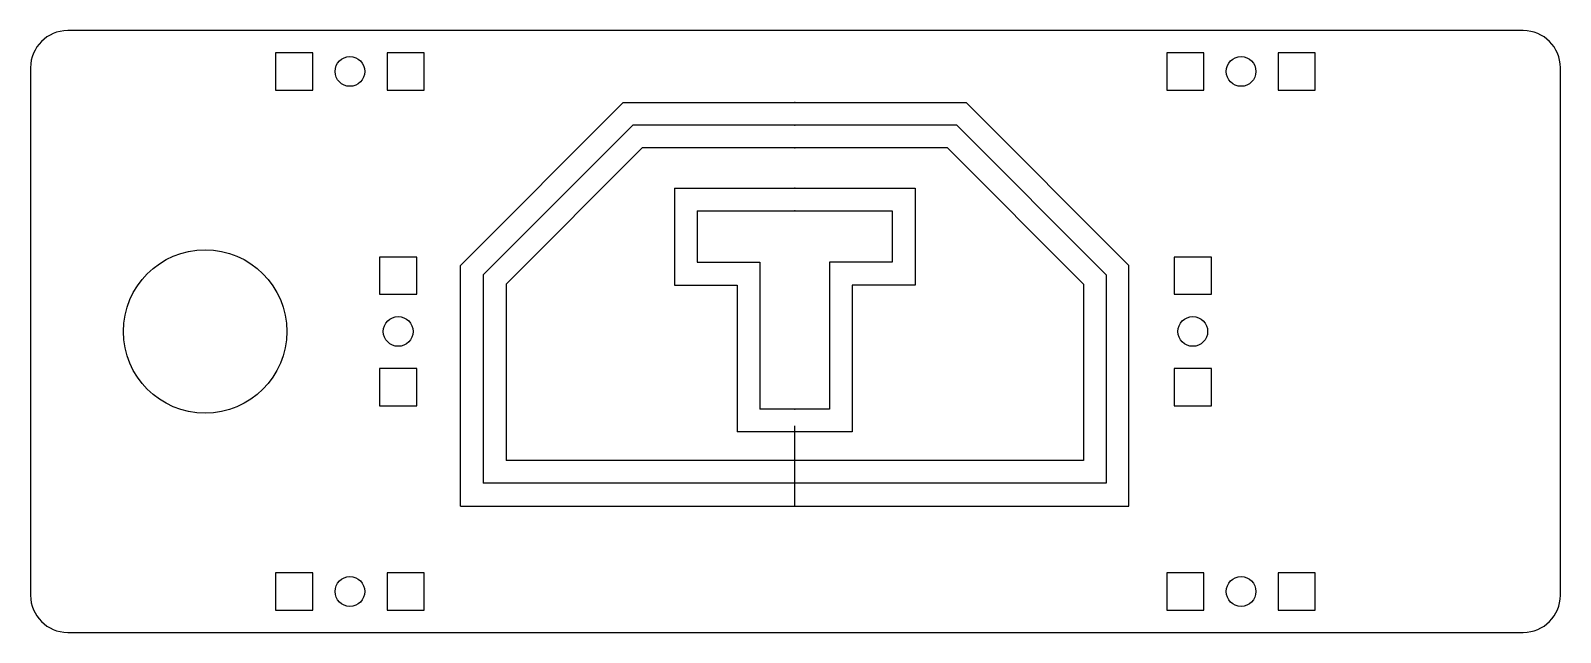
# Model space of a CAD drawing. Header units: millimetres. Extents: x -98 to 108, y -27 to 54.
import ezdxf

# ---------------------------------------------------------------- set-up
doc = ezdxf.new("R2010")
doc.units = ezdxf.units.MM
doc.header["$PDSIZE"] = -1
doc.linetypes.add('CENTERX2', pattern=[20.32, 12.7, -2.54, 2.54, -2.54])

msp = doc.modelspace()

# ---------------------------------------------------------------- linework, layer by layer
at = {"color": 7, "linetype": 'Continuous'}
for p, q in [((103.1, 53.66), (-92.9, 53.66)), ((-97.9, 48.66), (-97.9, -22.34)), ((108.1, -22.34), (108.1, 48.66)), ((-40, 22.06), (-18.09, 43.98)), ((-18.09, 43.98), (28.08, 43.98)), ((50, 22.06), (28.08, 43.98)), ((-36.94, 20.8), (-16.82, 40.92)), ((26.82, 40.92), (-16.82, 40.92)), ((46.94, 20.8), (26.82, 40.92)), ((-33.88, 19.53), (-15.55, 37.86)), ((25.55, 37.86), (-15.55, 37.86)), ((43.88, 19.53), (25.55, 37.86)), ((-11.2, 32.46), (21.2, 32.46)), ((-11.2, 32.46), (-11.2, 19.41)), ((21.2, 32.46), (21.2, 19.41)), ((-8.14, 29.4), (18.14, 29.4)), ((-8.14, 29.4), (-8.14, 22.47)), ((18.14, 29.4), (18.14, 22.47)), ((-40, -10.34), (-40, 22.06)), ((-36.94, 20.8), (-36.94, -7.28)), ((-8.14, 22.47), (0.32, 22.47)), ((0.32, 22.47), (0.32, 2.71)), ((18.14, 22.47), (9.68, 22.47)), ((9.68, 22.47), (9.68, 2.71)), ((46.94, 20.8), (46.94, -7.28)), ((50, -10.34), (50, 22.06)), ((-33.88, 19.53), (-33.88, -4.22)), ((-11.2, 19.41), (-2.74, 19.41)), ((-2.74, 19.41), (-2.74, -0.35)), ((21.2, 19.41), (12.74, 19.41)), ((12.74, 19.41), (12.74, -0.35)), ((43.88, 19.53), (43.88, -4.22)), ((9.68, 2.71), (0.32, 2.71)), ((12.74, -0.35), (-2.74, -0.35)), ((43.88, -4.22), (-33.88, -4.22)), ((46.94, -7.28), (-36.94, -7.28)), ((-40, -10.34), (50, -10.34)), ((-92.9, -27.34), (103.1, -27.34))]:
    msp.add_line(p, q, dxfattribs=at)
at = {"color": 7, "linetype": 'Continuous', "lineweight": 25}
for p, q in [((103.1, 53.66), (-92.9, 53.66)), ((-59.9, 50.66), (-64.9, 50.66)), ((-64.9, 50.66), (-64.9, 45.66)), ((-59.9, 45.66), (-59.9, 50.66)), ((-44.9, 50.66), (-49.9, 50.66)), ((-49.9, 50.66), (-49.9, 45.66)), ((-44.9, 45.66), (-44.9, 50.66)), ((55.1, 50.66), (55.1, 45.66)), ((60.1, 50.66), (55.1, 50.66)), ((60.1, 45.66), (60.1, 50.66)), ((75.1, 50.66), (70.1, 50.66)), ((70.1, 50.66), (70.1, 45.66)), ((75.1, 45.66), (75.1, 50.66)), ((-97.9, 48.66), (-97.9, -22.34)), ((108.1, -22.34), (108.1, 48.66)), ((-64.9, 45.66), (-59.9, 45.66)), ((-49.9, 45.66), (-44.9, 45.66)), ((55.1, 45.66), (60.1, 45.66)), ((70.1, 45.66), (75.1, 45.66)), ((-45.9, 23.16), (-50.9, 23.16)), ((-50.9, 23.16), (-50.9, 18.16)), ((-45.9, 18.16), (-45.9, 23.16)), ((61.1, 23.16), (56.1, 23.16)), ((56.1, 23.16), (56.1, 18.16)), ((61.1, 18.16), (61.1, 23.16)), ((-50.9, 18.16), (-45.9, 18.16)), ((56.1, 18.16), (61.1, 18.16)), ((-45.9, 8.16), (-50.9, 8.16)), ((-50.9, 8.16), (-50.9, 3.16)), ((-45.9, 3.16), (-45.9, 8.16)), ((61.1, 8.16), (56.1, 8.16)), ((56.1, 8.16), (56.1, 3.16)), ((61.1, 3.16), (61.1, 8.16)), ((-50.9, 3.16), (-45.9, 3.16)), ((56.1, 3.16), (61.1, 3.16)), ((-59.9, -19.34), (-64.9, -19.34)), ((-64.9, -19.34), (-64.9, -24.34)), ((-59.9, -24.34), (-59.9, -19.34)), ((-44.9, -19.34), (-49.9, -19.34)), ((-49.9, -19.34), (-49.9, -24.34)), ((-44.9, -24.34), (-44.9, -19.34)), ((60.1, -19.34), (55.1, -19.34)), ((55.1, -19.34), (55.1, -24.34)), ((60.1, -24.34), (60.1, -19.34)), ((75.1, -19.34), (70.1, -19.34)), ((70.1, -19.34), (70.1, -24.34)), ((75.1, -24.34), (75.1, -19.34)), ((-64.9, -24.34), (-59.9, -24.34)), ((-49.9, -24.34), (-44.9, -24.34)), ((55.1, -24.34), (60.1, -24.34)), ((70.1, -24.34), (75.1, -24.34)), ((-92.9, -27.34), (103.1, -27.34))]:
    msp.add_line(p, q, dxfattribs=at)
at = {"color": 7, "linetype": 'CENTERX2'}
msp.add_line((5, -10.34), (5, 0.47), dxfattribs=at)
at = {"color": 7, "linetype": 'Continuous', "lineweight": 25}
for centre, radius in [((-54.9, 48.16), 2), ((65.1, 48.16), 2), ((-74.4, 13.16), 11), ((-48.4, 13.16), 2), ((58.6, 13.16), 2), ((-54.9, -21.84), 2), ((65.1, -21.84), 2)]:
    msp.add_circle(centre, radius, dxfattribs=at)
at = {"color": 7, "linetype": 'Continuous'}
for centre, start, end in [((-92.9, 48.66), 90, 180), ((103.1, 48.66), 0, 90), ((-92.9, -22.34), 180, 270), ((103.1, -22.34), 270, 0)]:
    msp.add_arc(centre, 5, start, end, dxfattribs=at)
at = {"color": 7, "linetype": 'Continuous', "lineweight": 25}
for centre, start, end in [((-92.9, 48.66), 90, 180), ((103.1, 48.66), 0, 90), ((-92.9, -22.34), 180, 270), ((103.1, -22.34), 270, 0)]:
    msp.add_arc(centre, 5, start, end, dxfattribs=at)
at = {"color": 7, "linetype": 'Continuous'}
for p in [(5, 43.98), (5, 40.92), (5, 37.86), (5, 32.46), (5, 29.4), (5, 2.71), (5, -0.35), (5, -4.22), (5, -7.28)]:
    msp.add_point(p, dxfattribs=at)

doc.saveas('drawing.dxf')
